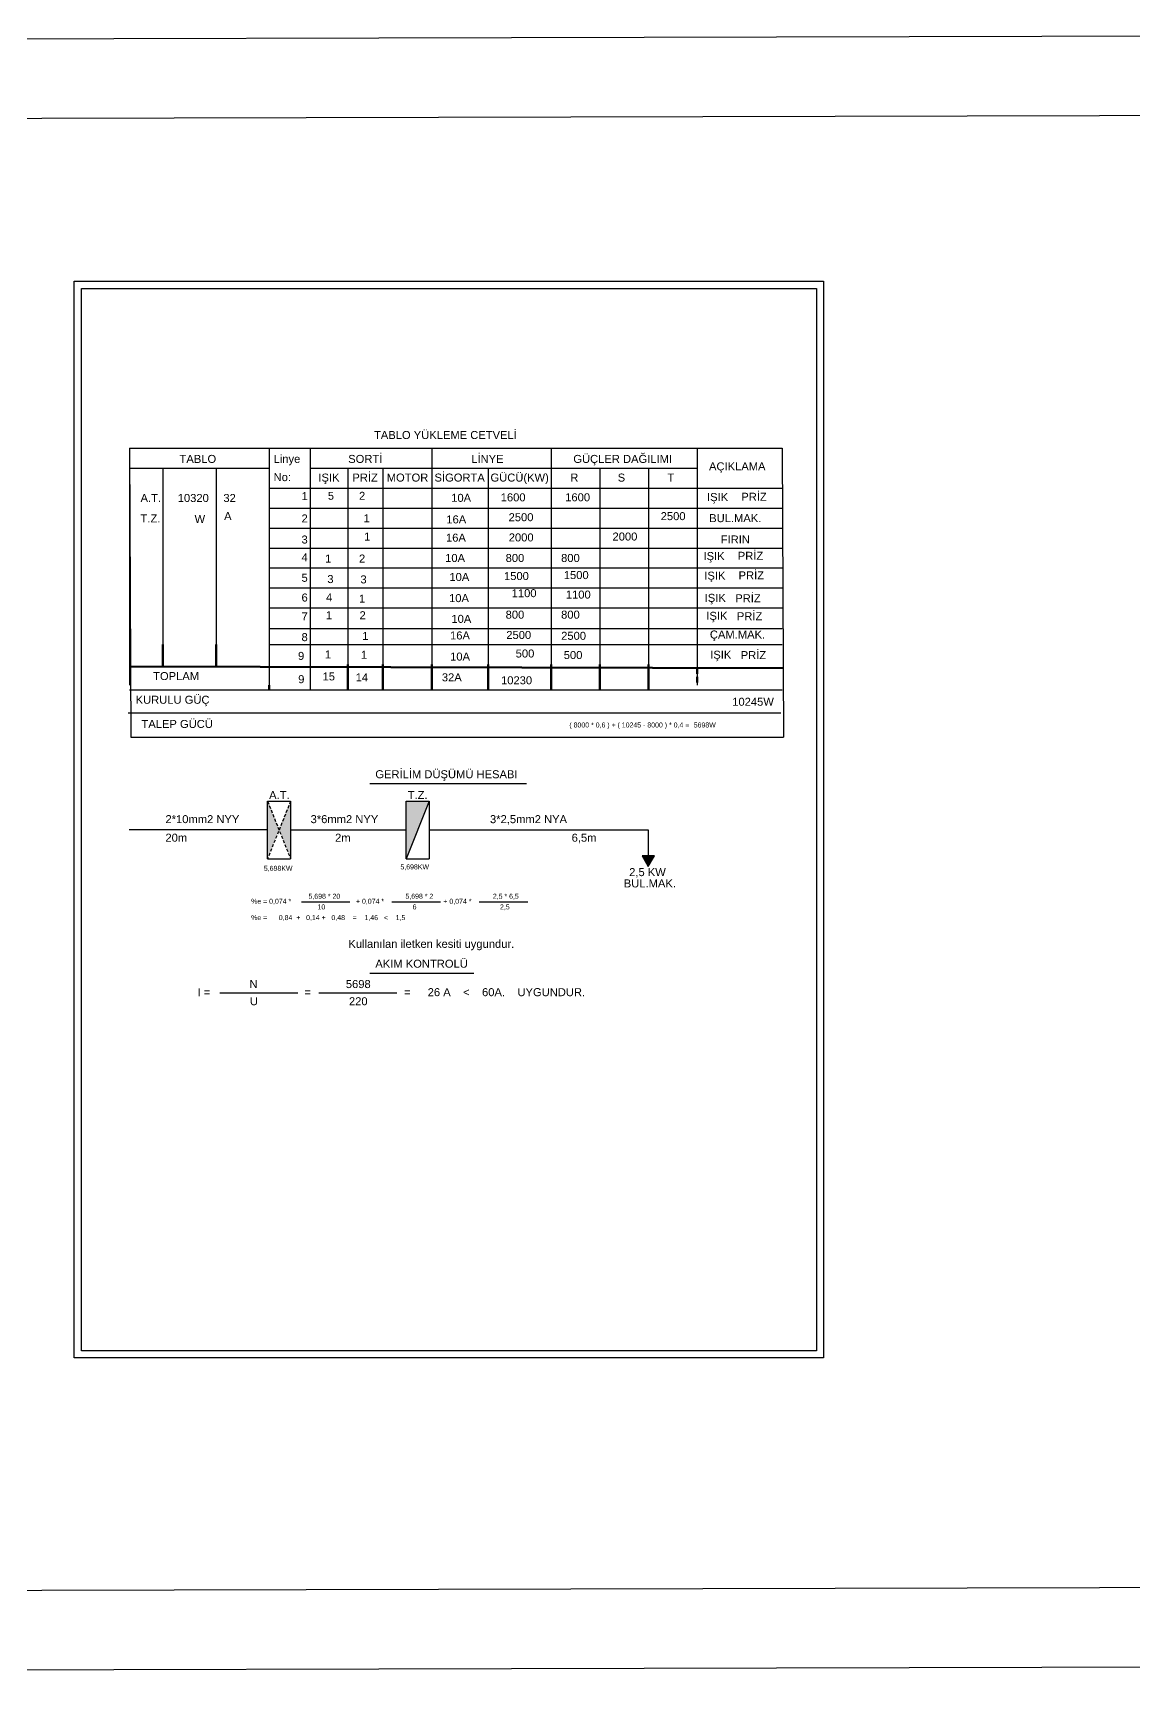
# Model space of a CAD drawing. Header units: centimetres. Extents: x 867 to 19881, y 2761 to 6151.
# Drawn here: x 15370 to 17625, y 2761 to 6151 of the extents above; entities that cross this region are included whole.
import ezdxf

# ---------------------------------------------------------------- set-up
doc = ezdxf.new("R2010")
doc.units = ezdxf.units.CM
doc.linetypes.add('ACAD_ISO10W100', pattern=[18, 12, -3, 0, -3])
doc.linetypes.add('DASHED2', pattern=[9.525, 6.35, -3.175])
for name, color, linetype, lineweight in [('4', 4, 'Continuous', 70), ('OLÇÜ', 3, 'Continuous', 30), ('TEFRIŞ', 1, 'ACAD_ISO10W100', 25)]:
    doc.layers.add(name, color=color, linetype=linetype, lineweight=lineweight)
doc.layers.add('BASLIK', color=3, linetype='Continuous')
doc.layers.add('çerçeveü', color=250, linetype='Continuous')
doc.styles.get("Standard").update_dxf_attribs({"font": 'arial.ttf'})

msp = doc.modelspace()

# ---------------------------------------------------------------- hatches: boundary and pattern name
at = {"layer": '4', "true_color": 0xcd6928}
msp.add_hatch(color=32, dxfattribs=at).paths.add_polyline_path([(16134, 4577.1), (16134, 4459.2), (16181.2, 4577.1)])
at = {"layer": 'TEFRIŞ', "linetype": 'DASHED2', "true_color": 0xcd6928}
h = msp.add_hatch(color=32, dxfattribs=at)
h.paths.add_polyline_path([(15873.6, 4518.2), (15850, 4577.1), (15850, 4459.2)])
h.paths.add_polyline_path([(15897.2, 4577.1), (15873.6, 4518.2), (15897.2, 4459.2)])
at = {"layer": 'TEFRIŞ', "linetype": 'Continuous', "true_color": 0xcd6928}
msp.add_hatch(color=32, dxfattribs=at).paths.add_polyline_path([(16630, 4443.7), (16642.5, 4465.3), (16617.5, 4465.3)])

# ---------------------------------------------------------------- linework, layer by layer
at = {"layer": 'BASLIK', "color": 32, "true_color": 0xcd6928}
for p, q in [((15567, 5300.5), (15567, 4814.8)), ((15567, 5300.5), (15569.8, 4708.4)), ((15567, 5300.5), (16904.4, 5300.5)), ((15853.6, 5300.5), (15853.6, 4814.8)), ((15937.2, 5300.5), (15937.2, 4805.4)), ((16186.4, 5300.5), (16186.4, 4857.2)), ((16431.3, 5300.5), (16431.3, 4857.2)), ((16730.2, 5300.5), (16730.2, 4814.8)), ((16904.4, 5300.5), (16907.2, 4708.4)), ((15567, 5259.6), (15853.6, 5259.6)), ((15635.2, 5259.6), (15635.2, 4898.2)), ((15744.4, 5259.6), (15744.4, 4898.2)), ((15937.2, 5259.6), (16730.2, 5259.6)), ((16014.5, 5259.6), (16014.5, 4857.2)), ((16086.2, 5259.6), (16086.2, 4857.2)), ((16302.2, 5259.6), (16302.2, 4857.2)), ((16530.9, 5259.6), (16530.9, 4857.2)), ((16630.5, 5259.6), (16630.5, 4857.2)), ((15853.6, 5218.6), (16904.4, 5218.6)), ((15853.6, 5177.7), (16904.4, 5177.7)), ((15853.6, 5136.7), (16904.4, 5136.7)), ((15853.6, 5095.8), (16904.4, 5095.8)), ((15853.6, 5054.9), (16904.4, 5054.9)), ((15853.6, 5013.9), (16904.4, 5013.9)), ((15853.6, 4973), (16904.4, 4973)), ((15853.6, 4931), (16904.4, 4931)), ((15567, 4898.2), (15568.9, 4898.2)), ((15853.6, 4898.2), (16904.4, 4898.2)), ((15853.6, 4898.2), (16904.4, 4898.2)), ((15567, 4805.4), (16904.4, 4805.4)), ((15564.4, 4758), (16901.8, 4758)), ((15569.8, 4708.4), (16907.2, 4708.4))]:
    msp.add_line(p, q, dxfattribs=at)
at = {"layer": 'TEFRIŞ', "color": 32, "linetype": 'Continuous', "true_color": 0xcd6928}
for p, q in [((16059.7, 4613.2), (16380.3, 4613.2)), ((15850, 4459.2), (15850, 4577.1)), ((15850, 4577.1), (15897.2, 4577.1)), ((15897.2, 4577.1), (15897.2, 4459.2)), ((16134, 4459.2), (16134, 4577.1)), ((16134, 4577.1), (16181.2, 4577.1)), ((16181.2, 4577.1), (16134, 4459.2)), ((16181.2, 4577.1), (16181.2, 4459.2)), ((15850, 4518.2), (15566.5, 4518.2)), ((15897.2, 4518.2), (16134, 4518.2)), ((16181.2, 4518.2), (16630, 4518.2)), ((16630, 4518.2), (16630, 4465.3)), ((15850, 4459.2), (15897.2, 4459.2)), ((16134, 4459.2), (16181.2, 4459.2)), ((15919.3, 4371.1), (16018.8, 4371.1)), ((16104.6, 4371.1), (16204.1, 4371.1)), ((16283.7, 4371.1), (16383.2, 4371.1)), ((16059.7, 4225.1), (16273, 4225.1)), ((15752.3, 4184.3), (15912.1, 4184.3)), ((15955.3, 4184.3), (16115.1, 4184.3))]:
    msp.add_line(p, q, dxfattribs=at)
at = {"layer": 'TEFRIŞ', "color": 32, "linetype": 'DASHED2', "true_color": 0xcd6928}
for p, q in [((15850, 4577.1), (15897.2, 4459.2)), ((15897.2, 4577.1), (15850, 4459.2))]:
    msp.add_line(p, q, dxfattribs=at)
at = {"layer": 'TEFRIŞ', "color": 32, "linetype": 'Continuous', "true_color": 0xcd6928}
msp.add_lwpolyline([(16630, 4443.7), (16642.5, 4465.3), (16617.5, 4465.3)], close=True, dxfattribs=at)
at = {"layer": 'çerçeveü', "color": 32, "lineweight": 53, "true_color": 0xcd6928}
for p, q in [((15635.2, 4898.2), (15635.2, 4852.8)), ((15744.4, 4898.2), (15744.4, 4852.6)), ((16906.5, 4849.9), (15567, 4853)), ((16014.5, 4857.2), (16014.5, 4805.4)), ((16086.2, 4857.2), (16086.2, 4805.4)), ((16186.4, 4857.2), (16186.4, 4805.4)), ((16302.2, 4857.2), (16302.2, 4805.4)), ((16431.3, 4857.2), (16431.3, 4805.4)), ((16530.9, 4857.2), (16530.9, 4805.4)), ((16630.5, 4857.2), (16630.5, 4805.4))]:
    msp.add_line(p, q, dxfattribs=at)
at = {"layer": 'çerçeveü', "color": 32, "linetype": 'ACAD_ISO10W100', "lineweight": 53, "true_color": 0xcd6928}
for p, q in [((16730.2, 4850.3), (16730.2, 4814.8)), ((15853.6, 4814.8), (15853.6, 4805.4))]:
    msp.add_line(p, q, dxfattribs=at)
at = {"layer": 'çerçeveü'}
for points in [[(866.9, 6102.8), (19880.6, 6150.6), (19880.6, 2808.6), (866.9, 2760.9)], [(1029.9, 5940.3), (19721.4, 5986.9), (19721.4, 2971.1), (1029.9, 2924.5)], [(15454.1, 5642.3), (16989.1, 5642.3), (16989.1, 3436.7), (15454.1, 3436.7)], [(15468.6, 5627.7), (16974.5, 5627.7), (16974.5, 3451.3), (15468.6, 3451.3)]]:
    msp.add_lwpolyline(points, close=True, dxfattribs=at)

# ---------------------------------------------------------------- texts
at = {"layer": 'OLÇÜ', "color": 32, "linetype": 'Continuous', "true_color": 0xcd6928}
for s, height, p in [('TABLO YÜKLEME CETVELİ', 16.393, (16068.1, 5319.1)), ('SORTİ', 16.39, (16015.3, 5270.1)), ('LİNYE', 16.39, (16267.4, 5270.1)), ('GÜÇLER DAĞILIMI', 16.393, (16476.5, 5270.1)), ('TABLO', 16.39, (15669.7, 5270.1)), ('Linye', 16.39, (15862.4, 5270.1)), ('AÇIKLAMA', 16.39, (16754.5, 5254.9)), ('No:', 16.39, (15862.4, 5232.8)), ('IŞIK', 16.39, (15954.2, 5231.9)), ('PRİZ', 16.39, (16023.8, 5231.9)), ('MOTOR', 16.39, (16094.2, 5231.9)), ('SİGORTA', 16.39, (16192.1, 5231.9)), ('GÜCÜ(KW)', 16.39, (16306.8, 5231.9)), ('R', 16.4, (16470.3, 5231.9)), ('S', 16.4, (16567.4, 5231.9)), ('T', 16.4, (16669.2, 5231.9)), ('A.T.', 16.39, (15589.8, 5190.1)), ('10320', 16.39, (15666, 5190.1)), ('32', 16.39, (15759.5, 5190.1)), ('1', 16.4, (15919.6, 5193.9)), ('2', 16.4, (16037.4, 5194.5)), ('10A', 16.39, (16226.3, 5190.4)), ('1600', 16.39, (16327.7, 5191.4)), ('IŞIK', 16.39, (16750.5, 5192)), ('PRİZ', 16.39, (16820.7, 5192.6)), ('T.Z.', 16.39, (15589.8, 5148.2)), ('W', 16.4, (15700.5, 5147.1)), ('A', 16.4, (15761, 5153.1)), ('2', 16.4, (15919.6, 5148.1)), ('16A', 16.39, (16216.3, 5146.2)), ('2500', 16.39, (16343.9, 5150.7)), ('2500', 16.39, (16655.5, 5152.9)), ('BUL.MAK.', 16.39, (16754.9, 5148.8)), ('3', 16.4, (15919.6, 5105)), ('16A', 16.39, (16215.6, 5108.8)), ('2000', 16.39, (16344.2, 5109.3)), ('2000', 16.39, (16556.8, 5111.1)), ('FIRIN', 16.39, (16778.6, 5105.1)), ('4', 16.4, (15919.6, 5068.6)), ('IŞIK', 16.39, (16743.3, 5071.1)), ('PRİZ', 16.39, (16813.5, 5071.6)), ('2', 16.4, (16037.4, 5066)), ('10A', 16.39, (16213.9, 5067.2)), ('800', 16.39, (16337.8, 5067.2)), ('800', 16.39, (16451.5, 5067.2)), ('PRİZ', 16.39, (16815.1, 5031.6)), ('5', 16.4, (15919.6, 5026.6)), ('3', 16.4, (15972.5, 5024)), ('3', 16.4, (16040.3, 5023.3)), ('10A', 16.39, (16222.6, 5028.3)), ('1500', 16.39, (16334.5, 5030.2)), ('1500', 16.39, (16457, 5032.2)), ('IŞIK', 16.39, (16744.9, 5031)), ('6', 16.4, (15919.6, 4986.2)), ('4', 16.4, (15969.8, 4986.4)), ('1', 16.4, (16037.4, 4984)), ('10A', 16.39, (16221.9, 4985)), ('1100', 16.39, (16350.2, 4995.1)), ('1100', 16.39, (16461.2, 4992.2)), ('IŞIK', 16.39, (16745.7, 4985.5)), ('PRİZ', 16.39, (16808.3, 4984.7)), ('7', 16.4, (15919.6, 4947.5)), ('1', 16.4, (15969.5, 4950)), ('10A', 16.39, (16226.7, 4942.5)), ('800', 16.39, (16337.8, 4951.1)), ('800', 16.39, (16451.5, 4951.1)), ('IŞIK', 16.39, (16749, 4948.7)), ('PRİZ', 16.39, (16811.6, 4947.9)), ('8', 16.4, (15919.6, 4905)), ('16A', 16.39, (16223.9, 4908.5)), ('2500', 16.39, (16339.2, 4909.5)), ('2500', 16.39, (16451.6, 4907.8)), ('ÇAM.MAK.', 16.39, (16756.3, 4910.4)), ('9', 16.4, (15912.4, 4866.6)), ('IŞIK', 16.39, (16757, 4869)), ('PRİZ', 16.39, (16819.5, 4868.2)), ('TOPLAM', 16.39, (15615.6, 4825.3)), ('9', 16.4, (15912.8, 4818.9)), ('15', 16.39, (15962.7, 4824.6)), ('14', 16.39, (16030.6, 4822.7)), ('32A', 16.39, (16207.1, 4822.7)), ('KURULU GÜÇ', 16.39, (15579.7, 4776.8)), ('TALEP GÜCÜ', 16.39, (15591.7, 4727.2)), ('( 8000 * 0,6 ) + ( 10245 - 8000 ) * 0,4 =', 10.21, (16468.4, 4728.2)), ('5698W', 10.21, (16723.2, 4728.2)), ('GERİLİM DÜŞÜMÜ HESABI', 16.393, (16070.8, 4624.2)), ('A.T.', 16.39, (15853.2, 4581.6)), ('T.Z.', 16.39, (16137.2, 4581.6)), ('2*10mm2 NYY', 16.393, (15640.8, 4532.2)), ('3*6mm2 NYY', 16.39, (15938.2, 4532.2)), ('      3*2,5mm2 NYA', 16.393, (16267.6, 4532.2)), ('20m', 16.39, (15640.8, 4494.2)), ('2m', 16.39, (15988.4, 4494.2)), ('6,5m', 16.39, (16473, 4494.2)), ('5,698KW', 10.21, (15842.5, 4434.6)), ('5,698KW', 10.21, (16122.2, 4437.5)), ('BUL.MAK.', 16.39, (16579.9, 4400.6)), ('2,5 KW', 16.39, (16590.9, 4423.7)), ('%e = 0,074 *', 10.21, (15816.4, 4367.1)), ('5,698 * 20', 10.21, (15933.9, 4377.4)), ('+ 0,074 * ', 10.21, (16031.2, 4367.1)), ('5,698 * 2', 10.21, (16132.5, 4377.4)), ('+ 0,074 * ', 10.21, (16210.3, 4367.1)), ('2,5 * 6,5', 10.21, (16311.6, 4377.4)), ('%%%e =      0,84  +   0,14 +   0,48    =    1,46   <    1,5', 10.21, (15816.4, 4333.6)), ('10', 10.21, (15952.4, 4355.5)), ('6', 10.2, (16147.3, 4355.5)), ('2,5', 10.21, (16326.3, 4355.5)), ('Kullanılan iletken kesiti uygundur.', 16.393, (16015.6, 4276.8)), ('AKIM KONTROLÜ', 16.393, (16070.8, 4236.1)), ('N', 16.4, (15813, 4194.4)), ('5698', 16.39, (16010.4, 4194.4)), ('I = ', 16.39, (15706.7, 4177.8)), ('U', 16.4, (15813.8, 4159.2)), ('220', 16.39, (16016.8, 4159.2)), ('26 A    <    60A.    UYGUNDUR.', 16.393, (16178.1, 4177.8))]:
    msp.add_text(s, height=height, dxfattribs=at).set_placement(p)
at = {"layer": 'TEFRIŞ', "color": 32, "linetype": 'Continuous', "true_color": 0xcd6928}
for p in [(15925.5, 4177.8), (16129.6, 4177.8)]:
    msp.add_text('= ', height=16.39, dxfattribs=at).set_placement(p)
at = {"layer": 'çerçeveü', "color": 32, "linetype": 'ACAD_ISO10W100', "lineweight": 53, "true_color": 0xcd6928, "insert": (15973.7, 5210.7), "char_height": 16, "attachment_point": 1}
msp.add_mtext_dynamic_manual_height_columns('5', width=283.231, gutter_width=79.9, heights=[0], dxfattribs=at)
at = {"layer": 'çerçeveü', "color": 32, "linetype": 'ACAD_ISO10W100', "lineweight": 53, "true_color": 0xcd6928, "attachment_point": 1}
for s, insert, char_height, width in [('1600', (16459.9, 5207.9), 16.39, 49.724), ('1', (16046.8, 5165), 16.4, 6.34), ('1', (16047.8, 5127.5), 16.4, 6.34), ('1', (15967.9, 5082.5), 16.4, 11.906), ('2', (16038.5, 4966.3), 16.4, 6.34), ('1', (16044.1, 4924), 16.4, 6.34), ('1', (15967.4, 4885.9), 16.4, 6.34), ('1', (16041.4, 4885.3), 16.4, 6.34), ('10A', (16224.1, 4881.6), 16.39, 40.202), ('500', (16358.4, 4887.9), 16.39, 6.34), ('500', (16456.9, 4884.8), 16.39, 6.34), ('10230', (16328.4, 4833), 16.39, 63.098), ('10245W', (16802.1, 4789.1), 16.39, 86.674)]:
    msp.add_mtext(s, dxfattribs=dict(at, insert=insert, char_height=char_height, width=width))

doc.saveas('drawing.dxf')
